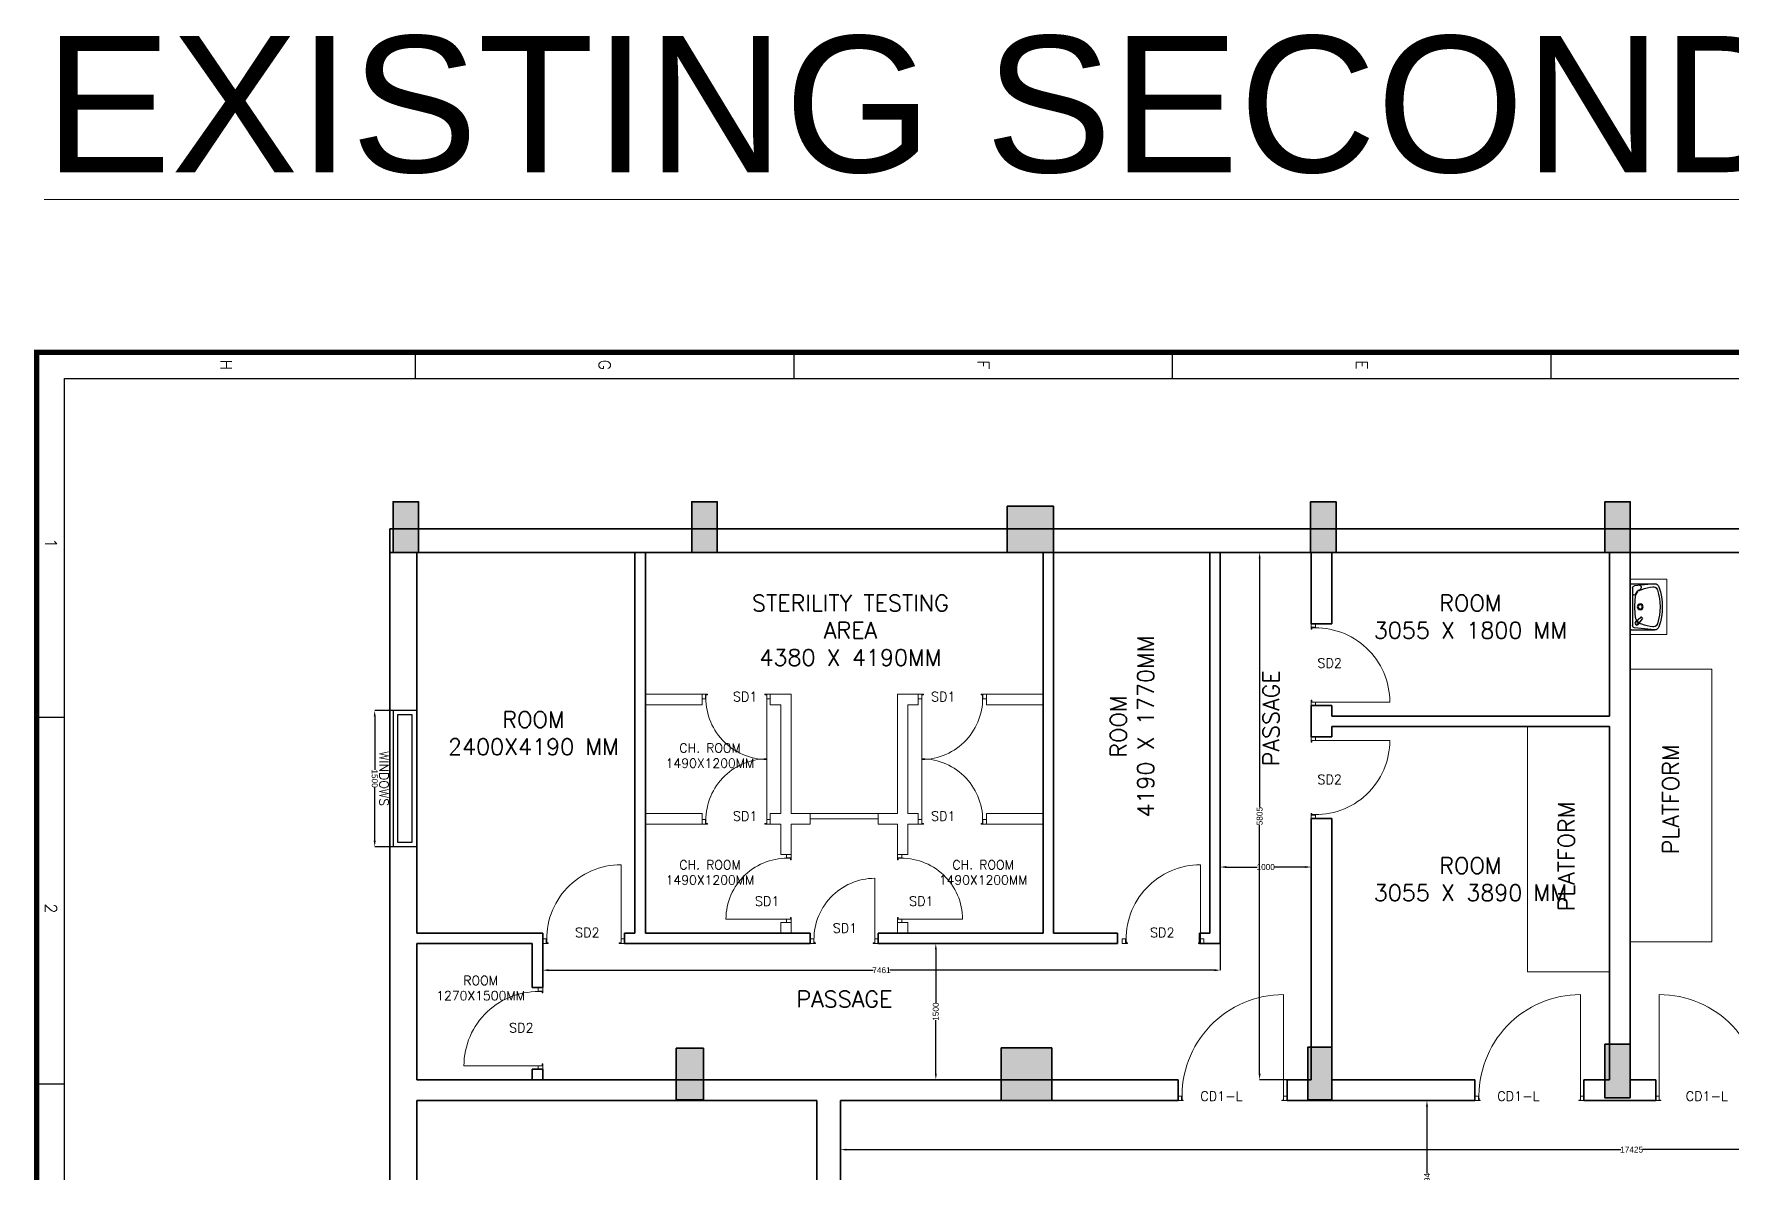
# Model space of a CAD drawing. Extents: x -29638 to 39922, y -31742 to 20224.
# Drawn here: x 6514 to 25203, y 7692 to 20224 of the extents above; entities that cross this region are included whole.
import ezdxf
from ezdxf.enums import TextEntityAlignment as Align

# ---------------------------------------------------------------- set-up
doc = ezdxf.new("R2010")
doc.units = 0
doc.header["$LTSCALE"] = 0.5
doc.header["$MEASUREMENT"] = 0
doc.header["$PDMODE"] = 32
for name, color, linetype, lineweight in [('1', 7, 'Continuous', 9), ('1200x2100 Door', 5, 'Continuous', 5), ('750x2100 Door', 5, 'Continuous', 5), ('900x2100 Door', 2, 'Continuous', 5), ('COL', 1, 'Continuous', 35), ('Furniture', 30, 'Continuous', 13), ('sa-text', 5, 'Continuous', 9), ('wall-1', 7, 'Continuous', 35)]:
    doc.layers.add(name, color=color, linetype=linetype, lineweight=lineweight)
for name, color, linetype in [('Asbuilt', 7, 'Continuous'), ('PDF_Text', 5, 'Continuous'), ('SA-FUR', 3, 'Continuous'), ('TITLE', 7, 'Continuous'), ('WC-DET1', 8, 'Continuous'), ('WC-DET2', 10, 'Continuous'), ('WC-OUT', 7, 'Continuous')]:
    doc.layers.add(name, color=color, linetype=linetype)
doc.styles.add('ARIAL', font='arial.ttf', dxfattribs={"height": 2.5})
doc.styles.add('RomanS', font='romans.shx')
doc.styles.get("Standard").update_dxf_attribs({"font": 'arial.ttf'})
doc.dimstyles.new('Sa-dim', dxfattribs={"dimtxt": 65, "dimasz": 65, "dimexe": 0, "dimexo": 0, "dimtad": 0, "dimdec": 0, "dimdsep": 46, "dimtxsty": 'Standard', "dimcen": 0, "dimclrd": 7, "dimclre": 7, "dimclrt": 1, "dimadec": 0, "dimazin": 0, "dimtfac": 1, "dimtdec": 0, "dimtmove": 0, "dimatfit": 3, "dimfxl": 1, "dimarcsym": 0})

# ---------------------------------------------------------------- blocks, each defined once
blk = doc.blocks.new('SD 1200x2100')
at = {"layer": '1200x2100 Door'}
for p, q in [((289771, 46662), (289771, 46712)), ((289771, 46712), (289829, 46712)), ((289771, 46662), (289771, 46712)), ((289771, 46662), (289809, 46662)), ((289809, 46662), (289809, 46705)), ((289809, 46705), (289829, 46705)), ((289829, 46705), (289829, 46712)), ((290971, 46712), (290913, 46712)), ((290913, 46705), (290913, 46712)), ((290933, 46705), (290913, 46705)), ((290933, 46662), (290933, 46705)), ((290971, 46662), (290933, 46662)), ((290933, 46662), (290933, 45544)), ((290971, 46662), (290971, 46712))]:
    blk.add_line(p, q, dxfattribs=at)
blk.add_arc((290933, 46662), 1118, 177.4426, 270, dxfattribs=at)
blk = doc.blocks.new('CD 750x2100')
blk.add_line((42, 27), (42, 695))
blk.add_arc((40, 22), 673, 356.7205, 89.8251)
at = {"layer": '750x2100 Door'}
for p, q in [((4, 27), (42, 27)), ((4, 27), (4, -23)), ((42, 27), (42, -16)), ((716, 27), (716, -16)), ((754, 27), (716, 27)), ((754, 27), (754, -23)), ((754, 27), (754, -23)), ((4, -23), (62, -23)), ((42, -16), (62, -16)), ((62, -16), (62, -23)), ((696, -16), (696, -23)), ((716, -16), (696, -16)), ((754, -23), (696, -23))]:
    blk.add_line(p, q, dxfattribs=at)
blk = doc.blocks.new('SD 900x2100')
at = {"layer": '900x2100 Door', "color": 4}
for p, q in [((287222, 46662), (287222, 46712)), ((287222, 46712), (287280, 46712)), ((287222, 46662), (287222, 46712)), ((287222, 46662), (287260, 46662)), ((287260, 46662), (287260, 46705)), ((287260, 46705), (287280, 46705)), ((287280, 46705), (287280, 46712)), ((288122, 46712), (288063, 46712)), ((288063, 46705), (288063, 46712)), ((288084, 46705), (288063, 46705)), ((288084, 46662), (288084, 46705)), ((288122, 46662), (288084, 46662)), ((288084, 46662), (288084, 45844)), ((288122, 46662), (288122, 46712))]:
    blk.add_line(p, q, dxfattribs=at)
blk.add_arc((288084, 46662), 818, 176.5037, 270, dxfattribs=at)
blk = doc.blocks.new('A$Cf2d5b89f')
at = {"layer": 'WC-DET1'}
for p, q in [((-254, -268), (-232, -47)), ((-207, -25), (207, -25)), ((-183, -88), (-191, -109)), ((-178, -92), (-182, -88)), ((-172, -75), (-142, -59)), ((-169, -80), (-172, -77)), ((165, -57), (112, -115)), ((112, -122), (124, -135)), ((194, -88), (131, -135)), ((254, -268), (232, -47))]:
    blk.add_line(p, q, dxfattribs=at)
for centre, radius in [((0, -110), 22.5), ((180, -72), 17.5)]:
    blk.add_circle(centre, radius, dxfattribs=at)
for centre, radius, start, end in [((-216, -94), 25.6, 209.6765, 262.1744), ((-207, -50), 25, 90, 174.1371), ((264, -296), 487, 159.6568, 174.6623), ((-212, -44), 76.2, 264.3519, 268.5983), ((-212, -95), 25, 266.931, 325.9016), ((-96, -156), 100, 144.6532, 162.9621), ((-182, -89), 1, 43.4655, 145.9016), ((-182, -95), 5, 324.6532, 43.4655), ((-171, -76), 1, 121.0294, 223.4655), ((-165, -77), 5, 223.4655, 311.0008), ((-96, -156), 100, 95.5686, 131.0008), ((-143, -37), 12.3, 18.1286, 87.6417), ((-155, -38), 25, 301.0294, 0), ((-153, -41), 23.3, 7.7155, 21.1094), ((0, -1029), 978, 83.7806, 96.2194), ((96, -156), 100, 56.8383, 84.4314), ((115, -119), 5, 135.3271, 224.3233), ((127, -131), 5, 224.3233, 307.4212), ((96, -156), 100, 17.0379, 34.3564), ((-264, -296), 487, 5.3377, 20.3432), ((207, -50), 25, 5.8629, 90), ((-190, -254), 30, 172.6512, 189.1116), ((-171, -251), 50, 189.1116, 252.9473), ((0, 290), 618, 252.5422, 287.4578), ((171, -251), 50, 287.0527, 350.8884), ((190, -254), 30, 350.8884, 7.3488)]:
    blk.add_arc(centre, radius, start, end, dxfattribs=at)
at = {"layer": 'WC-DET2'}
for centre, radius in [((0, -110), 32.5), ((180, -72), 21.4)]:
    blk.add_circle(centre, radius, dxfattribs=at)
at = {"layer": 'WC-OUT'}
for p, q in [((-245, 0), (245, 0)), ((-254, -10), (-254, -268)), ((254, -10), (254, -268))]:
    blk.add_line(p, q, dxfattribs=at)
for centre, radius, start, end in [((-245, -10), 10, 90, 180), ((245, -10), 10, 0, 90), ((-205, -268), 50, 180, 250.8279), ((0, 320), 673, 250.8279, 289.1721), ((205, -268), 50, 289.1721, 0)]:
    blk.add_arc(centre, radius, start, end, dxfattribs=at)
blk = doc.blocks.new('A$C40424e03')
blk.add_lwpolyline([(674, 1604), (1282, 1604), (1282, 2007), (674, 2007)], close=True)
at = {"xscale": -1}
blk.add_blockref('A$Cf2d5b89f', (978, 2007), dxfattribs=at)
blk = doc.blocks.new('*U71')
at = {"color": 5}
blk.add_wipeout([(50, 400), (50, 240), (1450, 240), (1450, 400)], dxfattribs=at)
blk.add_wipeout([(0, 450), (0, 190), (1500, 190), (1500, 450)], dxfattribs=at)
for points in [[(0, 450), (0, 190), (1500, 190), (1500, 450)], [(50, 400), (50, 240), (1450, 240), (1450, 400)]]:
    blk.add_lwpolyline(points, close=True, dxfattribs=at)
blk = doc.blocks.new('*D107')
at = {"layer": 'Defpoints', "color": 0}
for p in [(10266, 12775), (10469, 12775), (10469, 11275)]:
    blk.add_point(p, dxfattribs=at)
at = {"layer": 'SA-FUR', "color": 7, "lineweight": -2}
for p, q in [((10469, 12775), (10266, 12775)), ((10266, 12710), (10266, 12120)), ((10266, 11340), (10266, 11931)), ((10469, 11275), (10266, 11275))]:
    blk.add_line(p, q, dxfattribs=at)
at = {"layer": 'SA-FUR', "color": 7}
for points in [[(10255, 12710), (10277, 12710), (10266, 12775)], [(10255, 11340), (10277, 11340), (10266, 11275)]]:
    blk.add_solid(points, dxfattribs=at)
at = {"layer": 'SA-FUR', "color": 1, "insert": (10266, 12025), "char_height": 65, "attachment_point": 5, "rotation": 270}
blk.add_mtext('1500', dxfattribs=at)
blk = doc.blocks.new('A$C66962185')
at = {"layer": 'TITLE'}
for p, q in [((1210, -139882), (1210, -1297)), ((-86, -70589), (1210, -70589)), ((0, -88236), (1210, -88236)), ((-86, -105884), (1210, -105884)), ((-86, -123531), (1210, -123531)), ((203723, -139882), (1210, -139882)), ((17006, -141178), (17006, -139882)), ((34098, -141178), (34098, -139882))]:
    blk.add_line(p, q, dxfattribs=at)
at = {"layer": 'TITLE', "const_width": 250}
blk.add_lwpolyline([(205020, 0), (205020, -141178), (0, -141178), (0, 0)], close=True, dxfattribs=at)
at = {"layer": 'TITLE', "style": 'RomanS'}
for s, p in [('E', (576, -79399)), ('F', (576, -97046)), ('G', (576, -114693)), ('H', (576, -132341)), ('1', (8897, -140511)), ('2', (25916, -140511))]:
    blk.add_text(s, height=537, dxfattribs=at).set_placement(p, align=Align.MIDDLE)
blk = doc.blocks.new('*D147')
at = {"color": 7, "lineweight": -2}
for p, q in [((20578, 14514), (20011, 14514)), ((20011, 14449), (20011, 11709)), ((20011, 8774), (20011, 11513)), ((20578, 8709), (20011, 8709))]:
    blk.add_line(p, q, dxfattribs=at)
at = {"color": 7}
for points in [[(20000, 14449), (20022, 14449), (20011, 14514)], [(20000, 8774), (20022, 8774), (20011, 8709)]]:
    blk.add_solid(points, dxfattribs=at)
at = {"layer": 'Defpoints', "color": 0}
for p in [(20578, 14514), (20011, 8709), (20578, 8709)]:
    blk.add_point(p, dxfattribs=at)
at = {"color": 1, "insert": (20011, 11611), "char_height": 65, "attachment_point": 5, "rotation": 90}
blk.add_mtext('5805', dxfattribs=at)
blk = doc.blocks.new('*D152')
at = {"color": 7, "lineweight": -2}
for p, q in [((19578, 10209), (19578, 9915)), ((12116, 9966), (12116, 9915)), ((12181, 9915), (15756, 9915)), ((19513, 9915), (15938, 9915))]:
    blk.add_line(p, q, dxfattribs=at)
at = {"color": 7}
for points in [[(12181, 9926), (12181, 9904), (12116, 9915)], [(19513, 9926), (19513, 9904), (19578, 9915)]]:
    blk.add_solid(points, dxfattribs=at)
at = {"layer": 'Defpoints', "color": 0}
for p in [(19578, 10209), (12116, 9966), (19578, 9915)]:
    blk.add_point(p, dxfattribs=at)
at = {"color": 1, "insert": (15847, 9915), "char_height": 65, "attachment_point": 5}
blk.add_mtext('7461', dxfattribs=at)
blk = doc.blocks.new('*D153')
at = {"color": 7, "lineweight": -2}
for p, q in [((16445, 10144), (16445, 9553)), ((16445, 8774), (16445, 9364))]:
    blk.add_line(p, q, dxfattribs=at)
at = {"color": 7}
for points in [[(16435, 10144), (16456, 10144), (16445, 10209)], [(16435, 8774), (16456, 8774), (16445, 8709)]]:
    blk.add_solid(points, dxfattribs=at)
at = {"layer": 'Defpoints', "color": 0}
for p in [(16445, 10209), (16445, 10209), (16445, 8709)]:
    blk.add_point(p, dxfattribs=at)
at = {"color": 1, "insert": (16445, 9459), "char_height": 65, "attachment_point": 5, "rotation": 90}
blk.add_mtext('1500', dxfattribs=at)
blk = doc.blocks.new('*D154')
at = {"color": 7, "lineweight": -2}
for p, q in [((19643, 11051), (19983, 11051)), ((20513, 11051), (20172, 11051))]:
    blk.add_line(p, q, dxfattribs=at)
at = {"color": 7}
for points in [[(19643, 11062), (19643, 11040), (19578, 11051)], [(20513, 11062), (20513, 11040), (20578, 11051)]]:
    blk.add_solid(points, dxfattribs=at)
at = {"layer": 'Defpoints', "color": 0}
for p in [(19578, 11051), (20578, 11051), (20578, 11051)]:
    blk.add_point(p, dxfattribs=at)
at = {"color": 1, "insert": (20078, 11051), "char_height": 65, "attachment_point": 5}
blk.add_mtext('1000', dxfattribs=at)
blk = doc.blocks.new('*D155')
at = {"color": 7, "lineweight": -2}
for p, q in [((15396, 8479), (15396, 7939)), ((32821, 8479), (32821, 7939)), ((15461, 7939), (23988, 7939)), ((32756, 7939), (24228, 7939))]:
    blk.add_line(p, q, dxfattribs=at)
at = {"color": 7}
for points in [[(15461, 7950), (15461, 7928), (15396, 7939)], [(32756, 7950), (32756, 7928), (32821, 7939)]]:
    blk.add_solid(points, dxfattribs=at)
at = {"layer": 'Defpoints', "color": 0}
for p in [(15396, 8479), (32821, 8479), (32821, 7939)]:
    blk.add_point(p, dxfattribs=at)
at = {"color": 1, "insert": (24108, 7939), "char_height": 65, "attachment_point": 5}
blk.add_mtext('17425', dxfattribs=at)
blk = doc.blocks.new('*D156')
at = {"color": 7, "lineweight": -2}
for p, q in [((21854, 8414), (21854, 7676)), ((21854, 6750), (21854, 7487))]:
    blk.add_line(p, q, dxfattribs=at)
at = {"color": 7}
for points in [[(21843, 8414), (21865, 8414), (21854, 8479)], [(21843, 6750), (21865, 6750), (21854, 6685)]]:
    blk.add_solid(points, dxfattribs=at)
at = {"layer": 'Defpoints', "color": 0}
for p in [(21854, 8479), (21854, 6685), (21854, 6685)]:
    blk.add_point(p, dxfattribs=at)
at = {"color": 1, "insert": (21854, 7582), "char_height": 65, "attachment_point": 5, "rotation": 90}
blk.add_mtext('1794', dxfattribs=at)

msp = doc.modelspace()

# ---------------------------------------------------------------- hatches: boundary and pattern name
at = {"layer": 'COL'}
h = msp.add_hatch(color=256, dxfattribs=at)
h.dxf.hatch_style = 1
h.paths.add_polyline_path([(10748.6, 15073.7), (10468.6, 15073.7), (10468.6, 14513.7), (10748.6, 14513.7)])
h = msp.add_hatch(color=256, dxfattribs=at)
h.dxf.hatch_style = 1
h.paths.add_polyline_path([(14037.6, 15073.7), (13757.6, 15073.7), (13757.6, 14513.7), (14037.6, 14513.7)])
h = msp.add_hatch(color=256, dxfattribs=at)
h.dxf.hatch_style = 1
h.paths.add_polyline_path([(17742.6, 15023.7), (17232.6, 15023.7), (17232.6, 14513.7), (17742.6, 14513.7)])
h = msp.add_hatch(color=256, dxfattribs=at)
h.dxf.hatch_style = 1
h.paths.add_polyline_path([(20852.6, 15073.7), (20572.6, 15073.7), (20572.6, 14513.7), (20852.6, 14513.7)])
h = msp.add_hatch(color=256, dxfattribs=at)
h.dxf.hatch_style = 1
h.paths.add_polyline_path([(24092.6, 15073.7), (23812.6, 15073.7), (23812.6, 14513.7), (24092.6, 14513.7)])
h = msp.add_hatch(color=256, dxfattribs=at)
h.dxf.hatch_style = 1
h.paths.add_polyline_path([(13886.6, 9056.2), (13586.6, 9056.2), (13586.6, 8486.2), (13886.6, 8486.2)])
h = msp.add_hatch(color=256, dxfattribs=at)
h.dxf.hatch_style = 1
h.paths.add_polyline_path([(17721.6, 9058.7), (17166.6, 9058.7), (17166.6, 8478.7), (17721.6, 8478.7)])
h = msp.add_hatch(color=256, dxfattribs=at)
h.dxf.hatch_style = 1
h.paths.add_polyline_path([(20807.6, 9068.7), (20542.6, 9068.7), (20542.6, 8488.7), (20807.6, 8488.7)])
h = msp.add_hatch(color=256, dxfattribs=at)
h.dxf.hatch_style = 1
h.paths.add_polyline_path([(24092.6, 9098.7), (23812.6, 9098.7), (23812.6, 8508.7), (24092.6, 8508.7)])

# ---------------------------------------------------------------- linework, layer by layer
at = {"layer": 'Asbuilt'}
msp.add_line((32791.6, 14513.7, 2637.8), (10606.6, 14513.7, 2637.8), dxfattribs=at)
msp.add_line((32791.6, 14513.7, 2637.8), (10606.6, 14513.7, 2637.8), dxfattribs=at)
at = {"layer": 'COL', "elevation": 2637.8}
for points in [[(10748.6, 14513.7), (10468.6, 14513.7), (10468.6, 15073.7), (10748.6, 15073.7)], [(14037.6, 14513.7), (13757.6, 14513.7), (13757.6, 15073.7), (14037.6, 15073.7)], [(17742.6, 14513.7), (17232.6, 14513.7), (17232.6, 15023.7), (17742.6, 15023.7)], [(20852.6, 14513.7), (20572.6, 14513.7), (20572.6, 15073.7), (20852.6, 15073.7)], [(24092.6, 14513.7), (23812.6, 14513.7), (23812.6, 15073.7), (24092.6, 15073.7)], [(13886.6, 9056.2), (13586.6, 9056.2), (13586.6, 8486.2), (13886.6, 8486.2)], [(17721.6, 9058.7), (17166.6, 9058.7), (17166.6, 8478.7), (17721.6, 8478.7)], [(20807.6, 8488.7), (20542.6, 8488.7), (20542.6, 9068.7), (20807.6, 9068.7)], [(24092.6, 8508.7), (23812.6, 8508.7), (23812.6, 9098.7), (24092.6, 9098.7)]]:
    msp.add_lwpolyline(points, close=True, dxfattribs=at)
at = {"layer": 'Furniture'}
for p, q in [((13246.5, 12953.7, 2637.8), (13872.1, 12953.7, 2637.8)), ((13872.1, 12953.7, 2637.8), (13872.1, 12838.7, 2637.8)), ((14622.1, 12953.7, 2637.8), (14622.1, 12838.7, 2637.8)), ((14622.1, 12953.7, 2637.8), (14852.1, 12953.7, 2637.8)), ((14852.1, 12953.7, 2637.8), (14852.1, 11638.7, 2637.8)), ((16022.1, 12953.7, 2637.8), (16022.1, 11638.7, 2637.8)), ((16022.1, 12953.7, 2637.8), (16137.1, 12953.7, 2637.8)), ((16252.1, 12953.7, 2637.8), (16022.1, 12953.7, 2637.8)), ((16252.1, 12953.7, 2637.8), (16252.1, 12838.7, 2637.8)), ((17627.6, 12953.7, 2637.8), (17002.1, 12953.7, 2637.8)), ((17002.1, 12953.7, 2637.8), (17002.1, 12838.7, 2637.8)), ((13246.5, 12838.7, 2637.8), (13872.1, 12838.7, 2637.8)), ((14622.1, 12838.7, 2637.8), (14737.1, 12838.7, 2637.8)), ((14737.1, 12838.7, 2637.8), (14737.1, 11638.7, 2637.8)), ((16137.1, 12838.7, 2637.8), (16137.1, 11638.7, 2637.8)), ((16252.1, 12838.7, 2637.8), (16137.1, 12838.7, 2637.8)), ((17627.6, 12838.7, 2637.8), (17002.1, 12838.7, 2637.8)), ((13246.5, 11638.7, 2637.8), (13872.1, 11638.7, 2637.8)), ((13872.1, 11638.7, 2637.8), (13872.1, 11523.7, 2637.8)), ((14622.1, 11638.7, 2637.8), (14622.1, 11523.7, 2637.8)), ((14622.1, 11638.7, 2637.8), (14737.1, 11638.7, 2637.8)), ((14852.1, 11638.7, 2637.8), (15062.1, 11638.7, 2637.8)), ((15062.1, 11638.7, 2637.8), (15062.1, 11523.7, 2637.8)), ((15812.1, 11638.7, 2637.8), (15812.1, 11523.7, 2637.8)), ((15812.1, 11638.7, 2637.8), (16022.1, 11638.7, 2637.8)), ((16137.1, 11638.7, 2637.8), (16252.1, 11638.7, 2637.8)), ((16252.1, 11638.7, 2637.8), (16252.1, 11523.7, 2637.8)), ((17002.1, 11638.7, 2637.8), (17002.1, 11523.7, 2637.8)), ((17002.1, 11638.7, 2637.8), (17627.6, 11638.7, 2637.8)), ((13246.5, 11523.7, 2637.8), (13872.1, 11523.7, 2637.8)), ((14622.1, 11523.7, 2637.8), (14737.1, 11523.7, 2637.8)), ((14737.1, 11523.7, 2637.8), (14737.1, 11188.7, 2637.8)), ((14852.1, 11523.7, 2637.8), (15062.1, 11523.7, 2637.8)), ((14852.1, 11523.7, 2637.8), (14852.1, 11188.7, 2637.8)), ((15812.1, 11523.7, 2637.8), (16022.1, 11523.7, 2637.8)), ((16022.1, 11523.7, 2637.8), (16022.1, 11188.7, 2637.8)), ((16137.1, 11523.7, 2637.8), (16252.1, 11523.7, 2637.8)), ((16137.1, 11523.7, 2637.8), (16137.1, 11188.7, 2637.8)), ((17002.1, 11523.7, 2637.8), (17627.6, 11523.7, 2637.8)), ((14852.1, 11188.7, 2637.8), (14737.1, 11188.7, 2637.8)), ((16022.1, 11188.7, 2637.8), (16137.1, 11188.7, 2637.8)), ((14852.1, 10438.7, 2637.8), (14737.1, 10438.7, 2637.8)), ((14737.1, 10438.7, 2637.8), (14737.1, 10323.7, 2637.8)), ((14852.1, 10438.7, 2637.8), (14852.1, 10323.7, 2637.8)), ((16022.1, 10438.7, 2637.8), (16137.1, 10438.7, 2637.8)), ((16022.1, 10438.7, 2637.8), (16022.1, 10323.7, 2637.8)), ((16137.1, 10438.7, 2637.8), (16137.1, 10323.7, 2637.8))]:
    msp.add_line(p, q, dxfattribs=at)
at = {"layer": 'Furniture', "elevation": 2637.8}
for points in [[(24092.6, 13228.1), (24092.6, 10228.1), (24992.6, 10228.1), (24992.6, 13228.1)], [(22962.6, 12598.7), (22962.6, 9898.7), (23862.6, 9898.7), (23862.6, 12598.7)]]:
    msp.add_lwpolyline(points, close=True, dxfattribs=at)
at = {"layer": 'Furniture', "color": 4, "elevation": 2637.8}
msp.add_lwpolyline([(15062.1, 11638.7), (15812.1, 11638.7), (15812.1, 11581.2), (15062.1, 11581.2)], close=True, dxfattribs=at)
at = {"layer": 'wall-1', "color": 7}
for p, q in [((10731.5, 14513.7, 2637.8), (10431.5, 14513.7, 2637.8)), ((10431.5, 14513.7, 2637.8), (10431.5, -3146.3, 2637.8)), ((10731.5, 10323.7, 2637.8), (10731.5, 14513.7, 2637.8)), ((13131.5, 10323.7, 2637.8), (13131.5, 14513.7, 2637.8)), ((13246.5, 10323.7, 2637.8), (13246.5, 14513.7, 2637.8)), ((17627.6, 11523.7, 2637.8), (17627.6, 14513.7, 2637.8)), ((17742.6, 10323.7, 2637.8), (17742.6, 14513.7, 2637.8)), ((19462.6, 10323.7, 2637.8), (19462.6, 14513.7, 2637.8)), ((19577.6, 10208.7, 2637.8), (19577.6, 14513.7, 2637.8)), ((20577.6, 13728.7, 2637.8), (20577.6, 14513.7, 2637.8)), ((20807.6, 13728.7, 2637.8), (20807.6, 14513.7, 2637.8)), ((20577.6, 12483.7, 2637.8), (20577.6, 12828.7, 2637.8)), ((20807.6, 12713.7, 2637.8), (20807.6, 12828.7, 2637.8)), ((20807.6, 12483.7, 2637.8), (20807.6, 12598.7, 2637.8)), ((17627.6, 10323.7, 2637.8), (17627.6, 11523.7, 2637.8)), ((20577.6, 8708.7, 2637.8), (20577.6, 11583.7, 2637.8)), ((20807.6, 8708.7, 2637.8), (20807.6, 11583.7, 2637.8)), ((10731.5, 10323.7, 2637.8), (12116.5, 10323.7, 2637.8)), ((12116.5, 10208.7, 2637.8), (12116.5, 10323.7, 2637.8)), ((13016.5, 10208.7, 2637.8), (13016.5, 10323.7, 2637.8)), ((13016.5, 10323.7, 2637.8), (13131.5, 10323.7, 2637.8)), ((13016.5, 10208.7, 2637.8), (13016.5, 10323.7, 2637.8)), ((13246.5, 10323.7, 2637.8), (14852.1, 10323.7, 2637.8)), ((14852.1, 10323.7, 2637.8), (15062.1, 10323.7, 2637.8)), ((15062.1, 10323.7, 2637.8), (15062.1, 10208.7, 2637.8)), ((15812.1, 10323.7, 2637.8), (15812.1, 10208.7, 2637.8)), ((15812.1, 10323.7, 2637.8), (16022.1, 10323.7, 2637.8)), ((16022.1, 10323.7, 2637.8), (17627.6, 10323.7, 2637.8)), ((17742.6, 10323.7, 2637.8), (18447.6, 10323.7, 2637.8)), ((18447.6, 10208.7, 2637.8), (18447.6, 10323.7, 2637.8)), ((19347.6, 10208.7, 2637.8), (19347.6, 10323.7, 2637.8)), ((19347.6, 10323.7, 2637.8), (19462.6, 10323.7, 2637.8)), ((10731.5, 10208.7, 2637.8), (12001.5, 10208.7, 2637.8)), ((10731.5, 8708.7, 2637.8), (10731.5, 10208.7, 2637.8)), ((12001.5, 10208.7, 2637.8), (12001.5, 9723.7, 2637.8)), ((12116.5, 10208.7, 2637.8), (12116.5, 9723.7, 2637.8)), ((13016.5, 10208.7, 2637.8), (15062.1, 10208.7, 2637.8)), ((15812.1, 10208.7, 2637.8), (18447.6, 10208.7, 2637.8)), ((19347.6, 10208.7, 2637.8), (19577.6, 10208.7, 2637.8)), ((12001.5, 8823.7, 2637.8), (12001.5, 8708.7, 2637.8)), ((12116.5, 8823.7, 2637.8), (12116.5, 8708.7, 2637.8)), ((10731.5, -3146.3, 2637.8), (10731.5, 8478.7, 2637.8))]:
    msp.add_line(p, q, dxfattribs=at)
at = {"layer": 'wall-1'}
for p, q in [((23862.6, 12713.7, 2637.8), (23862.6, 14513.7, 2637.8)), ((24092.6, 8708.7, 2637.8), (24092.6, 14513.7, 2637.8)), ((20577.6, 13728.7, 2637.8), (20807.6, 13728.7, 2637.8)), ((20577.6, 12828.7, 2637.8), (20807.6, 12828.7, 2637.8)), ((20807.6, 12713.7, 2637.8), (23862.6, 12713.7, 2637.8)), ((20807.6, 12598.7, 2637.8), (23862.6, 12598.7, 2637.8)), ((23862.6, 8708.7, 2637.8), (23862.6, 12598.7, 2637.8)), ((20577.6, 12483.7, 2637.8), (20807.6, 12483.7, 2637.8)), ((20577.6, 11583.7, 2637.8), (20807.6, 11583.7, 2637.8)), ((12001.5, 9723.7, 2637.8), (12116.5, 9723.7, 2637.8)), ((12001.5, 8823.7, 2637.8), (12116.5, 8823.7, 2637.8)), ((10731.5, 8708.7, 2637.8), (19112.6, 8708.7, 2637.8)), ((19112.6, 8708.7, 2637.8), (19112.6, 8478.7, 2637.8)), ((20312.6, 8708.7, 2637.8), (20312.6, 8478.7, 2637.8)), ((20312.6, 8708.7, 2637.8), (20577.6, 8708.7, 2637.8)), ((20807.6, 8708.7, 2637.8), (22382.6, 8708.7, 2637.8)), ((22382.6, 8708.7, 2637.8), (22382.6, 8478.7, 2637.8)), ((23582.6, 8708.7, 2637.8), (23862.6, 8708.7, 2637.8)), ((23582.6, 8708.7, 2637.8), (23582.6, 8478.7, 2637.8)), ((24092.6, 8708.7, 2637.8), (24372.6, 8708.7, 2637.8)), ((24372.6, 8708.7, 2637.8), (24372.6, 8478.7, 2637.8)), ((10731.5, 8478.7, 2637.8), (15135.6, 8478.7, 2637.8)), ((15135.6, 8478.7, 2637.8), (15135.6, 4233.7, 2637.8)), ((15395.6, 8478.7, 2637.8), (15395.6, 4233.7, 2637.8)), ((15395.6, 8478.7, 2637.8), (19112.6, 8478.7, 2637.8)), ((20312.6, 8478.7, 2637.8), (22382.6, 8478.7, 2637.8)), ((23582.6, 8478.7, 2637.8), (24372.6, 8478.7, 2637.8))]:
    msp.add_line(p, q, dxfattribs=at)
at = {"layer": 'wall-1', "color": 7, "elevation": 2637.8}
msp.add_lwpolyline([(10431.5, 14773.7), (33051.6, 14773.7), (33051.6, 14513.7), (10431.5, 14513.7)], close=True, dxfattribs=at)

# ---------------------------------------------------------------- block references
at = {"layer": '1', "color": 140, "rotation": 90}
msp.add_blockref('A$C40424e03', (26099.7, 12937.9, 2637.8), dxfattribs=at)
at = {"layer": '1200x2100 Door', "xscale": -1, "rotation": 180}
for p in [(-270658.5, 55190.5, 2637.8), (-267388.5, 55190.5, 2637.8)]:
    msp.add_blockref('SD 1200x2100', p, dxfattribs=at)
at = {"layer": '1200x2100 Door', "rotation": 180}
msp.add_blockref('SD 1200x2100', (315343.7, 55190.5, 2637.8), dxfattribs=at)
at = {"layer": '750x2100 Door'}
for p, rotation in [((14626.1, 12930.7, 2637.8), 180), ((14829.1, 10434.7, 2637.8), 90)]:
    msp.add_blockref('CD 750x2100', p, dxfattribs=dict(at, rotation=rotation))
at = {"layer": '750x2100 Door', "xscale": -1}
for p, rotation in [((16248.1, 12930.7, 2637.8), 180), ((16045.1, 10434.7, 2637.8), 270)]:
    msp.add_blockref('CD 750x2100', p, dxfattribs=dict(at, rotation=rotation))
for p in [(14626.1, 11546.7, 2637.8), (15816.1, 10231.7, 2637.8)]:
    msp.add_blockref('CD 750x2100', p, dxfattribs=at)
at = {"layer": '750x2100 Door'}
msp.add_blockref('CD 750x2100', (16248.1, 11546.7, 2637.8), dxfattribs=at)
at = {"layer": '900x2100 Door', "xscale": -1}
for p, rotation in [((67289.4, 300950.6, 2637.8), 90), ((-275105.4, 56920.5, 2637.8), 180), ((-268724.2, 56920.5, 2637.8), 180)]:
    msp.add_blockref('SD 900x2100', p, dxfattribs=dict(at, rotation=rotation))
at = {"layer": '900x2100 Door'}
for p, rotation in [((67289.4, -275638.1, 2637.8), 90), ((-34595.3, 296945.6, 2637.8), 270)]:
    msp.add_blockref('SD 900x2100', p, dxfattribs=dict(at, rotation=rotation))

# ---------------------------------------------------------------- texts
at = {"layer": '1200x2100 Door', "color": 0, "style": 'RomanS'}
for p in [(19357.9, 8475.9, 2637.8), (22627.9, 8475.9, 2637.8), (24703, 8475.9, 2637.8)]:
    msp.add_text('CD1-L', height=103.23, dxfattribs=at).set_placement(p)
at = {"layer": '750x2100 Door', "style": 'RomanS'}
for p in [(14211.2, 12875.4, 2637.8), (16392.5, 12875.4, 2637.8), (16392.5, 11560.4, 2637.8), (14453, 10623.7, 2637.8), (16150.7, 10623.7, 2637.8), (15310, 10327.2, 2637.8)]:
    msp.add_text('SD1', height=103.23, dxfattribs=at).set_placement(p)
at = {"layer": '900x2100 Door', "color": 0, "style": 'RomanS'}
for p in [(20647.6, 13245.4, 2637.8), (20647.6, 11963.9, 2637.8), (12472.8, 10278.7, 2637.8), (18803.9, 10278.7, 2637.8), (11745.7, 9229.6, 2637.8)]:
    msp.add_text('SD2', height=103.23, dxfattribs=at).set_placement(p)
at = {"layer": 'Furniture', "style": 'RomanS'}
msp.add_text('SD1', height=103.23, dxfattribs=at).set_placement((14211.2, 11560.4, 2637.8))
at = {"layer": 'PDF_Text', "attachment_point": 5, "style": 'RomanS'}
for s, insert, char_height, width in [('STERILITY TESTING AREA \\P{\\C0;4380 X 4190MM}', (15505.8, 13657.1, 2637.8), 180, 2680.779), ('ROOM \\P{\\C0;3055 X 1800 MM}', (22333, 13807.1, 2637.8), 180, 2680.779), ('ROOM \\P{\\C0;2400X4190 MM}', (12015.2, 12524.7, 2637.8), 180, 2110.371), ('CH. ROOM \\P{\\C0;1490X1200MM}', (13959.3, 12278, 2637.8), 100, 1222.429), ('CH. ROOM \\P{\\C0;1490X1200MM}', (13959.3, 10991.6, 2637.8), 100, 1222.429), ('CH. ROOM \\P{\\C0;1490X1200MM}', (16966.7, 10991.6, 2637.8), 100, 1222.429), ('ROOM \\P{\\C0;3055 X 3890 MM}', (22333, 10917.1, 2637.8), 180, 2680.779), ('ROOM \\P{\\C0;1270X1500MM}', (11432.9, 9717.8, 2637.8), 100, 1222.429), ('PASSAGE', (15438.7, 9596.1, 2637.8), 180, 1313.229)]:
    msp.add_mtext(s, dxfattribs=dict(at, insert=insert, char_height=char_height, width=width))
at = {"layer": 'PDF_Text', "char_height": 180, "attachment_point": 5, "rotation": 90, "style": 'RomanS'}
for s, insert, width in [('ROOM \\P{\\C0;4190 X 1770MM}', (18606.4, 12598.3, 2637.8), 2290.371), ('PASSAGE', (20137.1, 12688.5, 2637.8), 1313.229), ('PLATFORM', (24537.1, 11796.7, 2637.8), 1313.229), ('PLATFORM', (23389.6, 11167.3, 2637.8), 1313.229)]:
    msp.add_mtext(s, dxfattribs=dict(at, insert=insert, width=width))
at = {"layer": 'PDF_Text', "insert": (10418.6, 12025.4, 2637.8), "char_height": 100, "attachment_point": 2, "rotation": 270, "style": 'RomanS'}
msp.add_mtext('{\\Fromanc|c0;WINDOWS}', dxfattribs=at)
at = {"layer": 'sa-text', "color": 5, "insert": (23217.8, 19441, 2637.8), "char_height": 1500, "width": 34410.668, "attachment_point": 5, "style": 'ARIAL'}
msp.add_mtext('{\\fArial CE|b0|i0|c0|p34;\\L\\C1;EXISTING SECOND FLOOR PLAN}', dxfattribs=at)

# ---------------------------------------------------------------- dimensions: what is measured, and where the dimension line sits
at = {"color": 4}
for base, p1, p2, picture, middle in [((20011, 8708.7, 2637.8), (20577.6, 14513.7, 2637.8), (20577.6, 8708.7, 2637.8), '*D147', (20011, 11611.2, 2637.8)), ((16445.4, 10208.7, 2637.8), (16445.4, 8708.7, 2637.8), (16445.4, 10208.7, 2637.8), '*D153', (16445.4, 9458.7, 2637.8)), ((21853.7, 6684.7, 2637.8), (21853.7, 8478.7, 2637.8), (21853.7, 6684.7, 2637.8), '*D156', (21853.7, 7581.7, 2637.8))]:
    dim = msp.add_linear_dim(base=base, p1=p1, p2=p2, angle=90, dimstyle='Sa-dim', dxfattribs=at)
    dim.commit()
    dim.dimension.update_dxf_attribs({"geometry": picture, "text_midpoint": middle})
for base, p1, p2, picture, middle in [((20577.6, 11050.7, 2637.8), (19577.6, 11050.7, 2637.8), (20577.6, 11050.7, 2637.8), '*D154', (20077.6, 11050.7, 2637.8)), ((19577.6, 9914.8, 2637.8), (12116.5, 9966.2, 2637.8), (19577.6, 10208.7, 2637.8), '*D152', (15847.1, 9914.8, 2637.8)), ((32820.6, 7939.2, 2637.8), (15395.6, 8478.7, 2637.8), (32820.6, 8478.7, 2637.8), '*D155', (24108.1, 7939.2, 2637.8))]:
    dim = msp.add_linear_dim(base=base, p1=p1, p2=p2, dimstyle='Sa-dim', dxfattribs=at)
    dim.commit()
    dim.dimension.update_dxf_attribs({"geometry": picture, "text_midpoint": middle})

# ---------------------------------------------------------------- next in the draw order: block references
at = {"rotation": 270}
msp.add_blockref('*U71', (10278.6, 12775.4, 2637.8), dxfattribs=at)

# ---------------------------------------------------------------- next in the draw order: block references
at = {"layer": 'TITLE', "xscale": 0.2362210059282006, "yscale": 0.2362210069968569, "zscale": 0.2362210063558905, "rotation": 270}
msp.add_blockref('A$C66962185', (39892.4, 16717.1, 2637.8), dxfattribs=at)

# ---------------------------------------------------------------- next in the draw order: dimensions: what is measured, and where the dimension line sits
at = {"layer": 'SA-FUR', "color": 7}
dim = msp.add_linear_dim(base=(10266.3, 12775.4, 2637.8), p1=(10468.6, 11275.4, 2637.8), p2=(10468.6, 12775.4, 2637.8), angle=90, dimstyle='Sa-dim', dxfattribs=at)
dim.commit()
dim.dimension.update_dxf_attribs({"geometry": '*D107', "text_midpoint": (10266.3, 12025.4, 2637.8), "text_rotation": 270})

doc.saveas('drawing.dxf')
